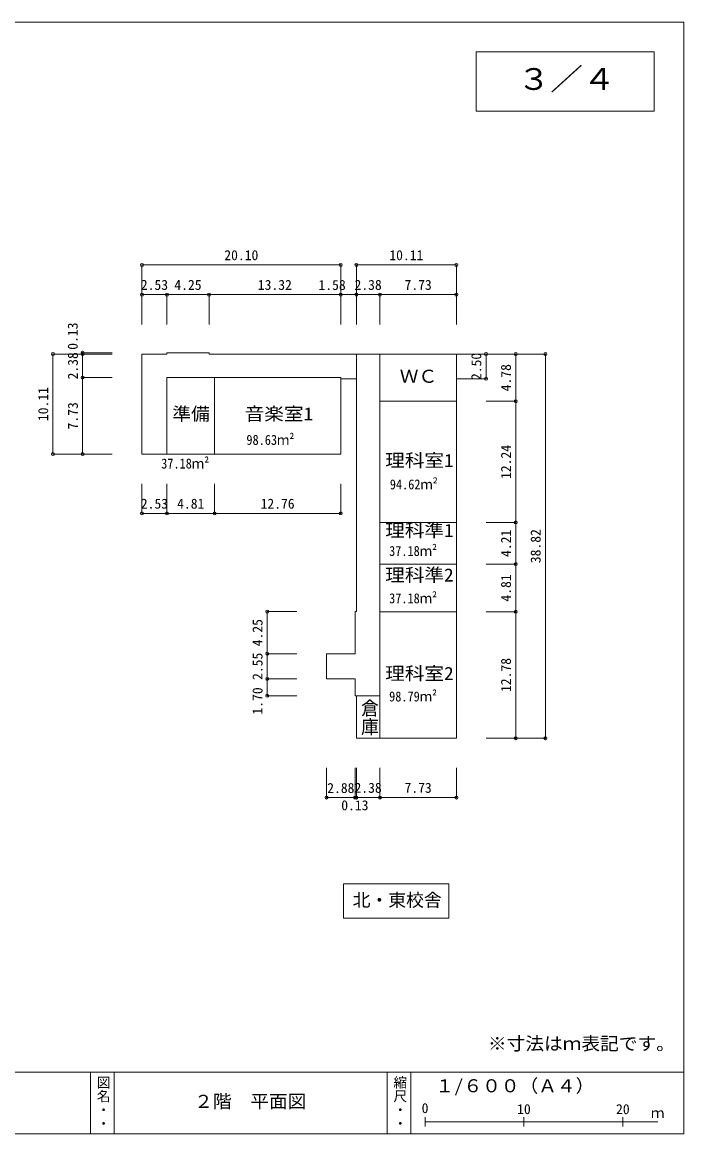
# Model space of a CAD drawing. Units: millimetres at full size, sheet at 1:600. Extents: x -78720 to 76716130, y -17754693 to 56160.
# Drawn here: x 11829 to 78720, y -56160 to 56160 of the extents above; entities that cross this region are included whole.
import ezdxf
from ezdxf.enums import TextEntityAlignment as Align

# ---------------------------------------------------------------- set-up
doc = ezdxf.new("R2010")
doc.units = ezdxf.units.MM
doc.header["$LTSCALE"] = 600
doc.header["$PDMODE"] = 32
doc.header["$PDSIZE"] = 300
for name, color, linetype, lineweight in [('0-0_通り芯', 4, 'Continuous', 9), ('0-5_中線１', 3, 'Continuous', 9), ('F-0_通り芯', 2, 'Continuous', 9), ('F-5_中線１', 3, 'Continuous', 9)]:
    doc.layers.add(name, color=color, linetype=linetype, lineweight=lineweight)
doc.layers.add('F-8_極細点線', color=2, linetype='Continuous')
doc.styles.add('@ＭＳ ゴシック', font='')
doc.styles.add('ＭＳ ゴシック', font='')
doc.styles.get('@ＭＳ ゴシック').set_extended_font_data('@MS Gothic')
doc.styles.get('ＭＳ ゴシック').set_extended_font_data('MS Gothic')

msp = doc.modelspace()

# ---------------------------------------------------------------- linework, layer by layer
at = {"layer": '0-0_通り芯'}
for p, q in [((23937.1, 31632.1), (23937.1, 25632.1)), ((44037.1, 31632.1), (44037.1, 25632.1)), ((45617.1, 31632.1), (45617.1, 25632.1)), ((55727.1, 31632.1), (55727.1, 25632.1)), ((26467.1, 28632.1), (26467.1, 25632.1)), ((30717.1, 28632.1), (30717.1, 25632.1)), ((47997.1, 28632.1), (47997.1, 25632.1)), ((14937.1, 22632.1), (20937.1, 22632.1)), ((17937.1, 22762.1), (20937.1, 22762.1)), ((30717.1, 22632.1), (55727.1, 22632.1)), ((47997.1, 22632.1), (47997.1, -16187.9)), ((64727.1, 22632.1), (55727.1, 22632.1)), ((17937.1, 20252.1), (20937.1, 20252.1)), ((26467.1, 12522.1), (26467.1, 20252.1)), ((26467.1, 20252.1), (44037.1, 20252.1)), ((31277.1, 12522.1), (31277.1, 20252.1)), ((44037.1, 20252.1), (44037.1, 12522.1)), ((44037.1, 20132.1), (45617.1, 20132.1)), ((58727.1, 20132.1), (55727.1, 20132.1)), ((55727.1, 17852.1), (47997.1, 17852.1)), ((61727.1, 17852.1), (58727.1, 17852.1)), ((14937.1, 12522.1), (20937.1, 12522.1)), ((44037.1, 12522.1), (23937.1, 12522.1)), ((23937.1, 6522.1), (23937.1, 9522.1)), ((26467.1, 6522.1), (26467.1, 9522.1)), ((31277.1, 6522.1), (31277.1, 9522.1)), ((44037.1, 6522.1), (44037.1, 9522.1)), ((55727.1, 5612.1), (47997.1, 5612.1)), ((61727.1, 5612.1), (58727.1, 5612.1)), ((55727.1, 1402.1), (47997.1, 1402.1)), ((61727.1, 1402.1), (58727.1, 1402.1)), ((36607.1, -3397.9), (36607.1, -11897.9)), ((36607.1, -3397.9), (39607.1, -3397.9)), ((55727.1, -3407.9), (47997.1, -3407.9)), ((61727.1, -3407.9), (58727.1, -3407.9)), ((36607.1, -7647.9), (39607.1, -7647.9)), ((36607.1, -10197.9), (39607.1, -10197.9)), ((36607.1, -11897.9), (39607.1, -11897.9)), ((45487.1, -11897.9), (47997.1, -11897.9)), ((64727.1, -16187.9), (58727.1, -16187.9)), ((42607.1, -22187.9), (42607.1, -19187.9)), ((45487.1, -22187.9), (45487.1, -19187.9)), ((45617.1, -22187.9), (45617.1, -19187.9)), ((47997.1, -22187.9), (47997.1, -19187.9)), ((55727.1, -22187.9), (55727.1, -19187.9))]:
    msp.add_line(p, q, dxfattribs=at)
for points in [[(23937.1, 12522.1), (23937.1, 22632.1), (26467.1, 22632.1), (26467.1, 22762.1), (30717.1, 22762.1), (30717.1, 22632.1)], [(45617.1, 22632.1), (45617.1, -3397.9), (45487.1, -3397.9)], [(55727.1, 22632.1), (55727.1, -16187.9), (45617.1, -16187.9), (45617.1, -11897.9)], [(45487.1, -3397.9), (45487.1, -7647.9), (42607.1, -7647.9), (42607.1, -10197.9), (45487.1, -10197.9), (45487.1, -11897.9)]]:
    msp.add_lwpolyline(points, dxfattribs=at)
msp.add_lwpolyline([(44330.8, -30896.6), (54974, -30896.6), (54974, -34376.1), (44330.8, -34376.1)], close=True, dxfattribs=at)
for p in [(23937.1, 31632.1), (44037.1, 31632.1), (45617.1, 31632.1), (55727.1, 31632.1), (23937.1, 28632.1), (26467.1, 28632.1), (30717.1, 28632.1), (44037.1, 28632.1), (45617.1, 28632.1), (47997.1, 28632.1), (55727.1, 28632.1), (14937.1, 22632.1), (17937.1, 22762.1), (17937.1, 22632.1), (58727.1, 22632.1), (61727.1, 22632.1), (64727.1, 22632.1), (17937.1, 20252.1), (58727.1, 20132.1), (61727.1, 17852.1), (14937.1, 12522.1), (17937.1, 12522.1), (23937.1, 6522.1), (26467.1, 6522.1), (31277.1, 6522.1), (44037.1, 6522.1), (61727.1, 5612.1), (61727.1, 1402.1), (36607.1, -3397.9), (61727.1, -3407.9), (36607.1, -7647.9), (36607.1, -10197.9), (36607.1, -11897.9), (61727.1, -16187.9), (64727.1, -16187.9), (42607.1, -22187.9), (45487.1, -22187.9), (45617.1, -22187.9), (47997.1, -22187.9), (55727.1, -22187.9)]:
    msp.add_point(p, dxfattribs=at)
at = {"layer": '0-5_中線１'}
for p, q in [((23937.1, 31632.1), (44037.1, 31632.1)), ((45617.1, 31632.1), (55727.1, 31632.1)), ((23937.1, 28632.1), (26467.1, 28632.1)), ((26467.1, 28632.1), (30717.1, 28632.1)), ((30717.1, 28632.1), (44037.1, 28632.1)), ((44037.1, 28632.1), (45617.1, 28632.1)), ((45617.1, 28632.1), (47997.1, 28632.1)), ((47997.1, 28632.1), (55727.1, 28632.1)), ((14937.1, 22632.1), (14937.1, 12522.1)), ((17937.1, 22762.1), (17937.1, 22632.1)), ((17937.1, 22632.1), (17937.1, 20252.1)), ((58727.1, 22632.1), (58727.1, 20132.1)), ((61727.1, 22632.1), (61727.1, 17852.1)), ((64727.1, 22632.1), (64727.1, -16187.9)), ((17937.1, 20252.1), (17937.1, 12522.1)), ((61727.1, 17852.1), (61727.1, 5612.1)), ((26467.1, 6522.1), (23937.1, 6522.1)), ((31277.1, 6522.1), (26467.1, 6522.1)), ((44037.1, 6522.1), (31277.1, 6522.1)), ((61727.1, 5612.1), (61727.1, 1402.1)), ((61727.1, 1402.1), (61727.1, -3407.9)), ((61727.1, -3407.9), (61727.1, -16187.9)), ((45487.1, -22187.9), (42607.1, -22187.9)), ((45617.1, -22187.9), (45487.1, -22187.9)), ((47997.1, -22187.9), (45617.1, -22187.9)), ((55727.1, -22187.9), (47997.1, -22187.9))]:
    msp.add_line(p, q, dxfattribs=at)
at = {"layer": 'F-0_通り芯'}
for p, q in [((78720, -56160), (78720, 56160)), ((-78720, -49920), (78720, -49920)), ((52560, -54480), (52560, -55440)), ((52560, -54960), (76080, -54960)), ((62560, -54480), (62560, -55440)), ((72560, -54480), (72560, -55440)), ((-78720, -56160), (78720, -56160))]:
    msp.add_line(p, q, dxfattribs=at)
msp.add_lwpolyline([(-78720, -56160), (-78720, 56160), (78720, 56160)], dxfattribs=at)
msp.add_lwpolyline([(57720, 47160), (75720, 47160), (75720, 53160), (57720, 53160)], close=True, dxfattribs=at)
at = {"layer": 'F-5_中線１'}
for p, q in [((18720, -49920), (18720, -56160)), ((21120, -49920), (21120, -56160)), ((48720, -49920), (48720, -56160)), ((51120, -49920), (51120, -56160))]:
    msp.add_line(p, q, dxfattribs=at)

# ---------------------------------------------------------------- texts
at = {"layer": '0-0_通り芯', "color": 2, "style": 'ＭＳ ゴシック'}
for s, height, p in [('20.10', 1012, (32262.1, 31812.1)), ('10.11', 1012, (48947.1, 31812.1)), ('2.53', 1012, (23822.1, 28812.1)), ('4.25', 1012, (27212.1, 28812.1)), ('13.32', 1012, (35652.1, 28812.1)), ('1.58', 1012, (41784.3, 28802.8)), ('2.38', 1012, (45427.1, 28812.1)), ('7.73', 1012, (50482.1, 28812.1)), ('2.53', 1012, (23822.1, 6702.1)), ('4.81', 1012, (27492.1, 6702.1)), ('12.76', 1012, (35932.1, 6702.1)), ('2.88', 1012, (42667.1, -22028.8)), ('2.38', 1012, (45427.1, -22007.9)), ('7.73', 1012, (50482.1, -22007.9)), ('0.13', 1012, (44086.3, -23776.9)), ('北・東校舎', 1320, (45239.7, -33595.1))]:
    msp.add_text(s, height=height, dxfattribs=at).set_placement(p, align=Align.BOTTOM_LEFT)
for s, p in [('0.13', (17740.9, 23060.1)), ('2.38', (17757.1, 20062.1)), ('2.50', (58547.1, 20002.1)), ('4.78', (61547.1, 18862.1)), ('10.11', (14757.1, 15852.1)), ('7.73', (17757.1, 15007.1)), ('12.24', (61547.1, 10007.1)), ('4.21', (61547.1, 2127.1)), ('38.82', (64547.1, 1497.1)), ('4.81', (61547.1, -2382.9)), ('4.25', (36427.1, -6902.9)), ('2.55', (36427.1, -10302.9)), ('12.78', (61547.1, -11522.9)), ('1.70', (36427.6, -13799.3))]:
    msp.add_text(s, height=1012, rotation=90, dxfattribs=at).set_placement(p, align=Align.BOTTOM_LEFT)
for s, width, p in [('ＷＣ', 1.05, (50002.1, 19329.4)), ('準備', 1.05, (27012.1, 15529.4)), ('音楽室1', 1.1, (34327.1, 15529.4)), ('理科室1', 1.1, (48532.1, 10832.1)), ('理科準1', 1.1, (48532.1, 3759.6)), ('理科準2', 1.1, (48532.1, -750.4)), ('理科室2', 1.1, (48532.1, -10697.9)), ('※寸法はｍ表記です。', 1.05, (58917.5, -48103.2))]:
    msp.add_text(s, height=1320, dxfattribs=dict(at, width=width)).set_placement(p, align=Align.BOTTOM_LEFT)
at = {"layer": '0-0_通り芯', "color": 6, "style": 'ＭＳ ゴシック', "width": 0.9}
for s, p in [('98.63ｍ²', (34497.3, 13148.5)), ('37.18ｍ²', (25881.7, 10759.9)), ('94.62ｍ²', (48997.6, 8652.2)), ('37.18ｍ²', (48928.2, 1924.8)), ('37.18ｍ²', (48928.2, -2860.7)), ('98.79ｍ²', (48928.2, -12778.4))]:
    msp.add_text(s, height=1012, dxfattribs=at).set_placement(p, align=Align.BOTTOM_LEFT)
at = {"layer": '0-0_通り芯', "color": 2, "style": '@ＭＳ ゴシック', "width": 1.05}
msp.add_text('倉庫', height=1320, rotation=270, dxfattribs=at).set_placement((45907.1, -12182.9), align=Align.BOTTOM_LEFT)
at = {"layer": 'F-0_通り芯', "color": 6, "style": 'ＭＳ ゴシック', "width": 1.1}
msp.add_text('３／４', height=2199, dxfattribs=at).set_placement((61920, 48660), align=Align.BOTTOM_LEFT)
at = {"layer": 'F-0_通り芯', "style": 'ＭＳ ゴシック', "width": 1.05}
msp.add_text('１/６００（Ａ４）', height=1320, dxfattribs=at).set_placement((53607.6, -52365), align=Align.BOTTOM_LEFT)
at = {"layer": 'F-0_通り芯', "style": 'ＭＳ ゴシック'}
for s, p in [('0', (52215, -54378)), ('10', (61870, -54480)), ('20', (71870, -54480)), ('ｍ', (75390, -54858))]:
    msp.add_text(s, height=1012, dxfattribs=at).set_placement(p, align=Align.BOTTOM_LEFT)
at = {"layer": 'F-8_極細点線', "style": '@ＭＳ ゴシック'}
for s, p in [('図名・・', (19230, -50280)), ('縮尺・・', (49230, -50280))]:
    msp.add_text(s, height=1012, rotation=270, dxfattribs=at).set_placement(p, align=Align.BOTTOM_LEFT)
at = {"layer": 'F-8_極細点線', "style": 'ＭＳ ゴシック', "width": 1.05}
msp.add_text('２階\u3000平面図', height=1320, dxfattribs=at).set_placement((29220, -53940), align=Align.BOTTOM_LEFT)

doc.saveas('drawing.dxf')
